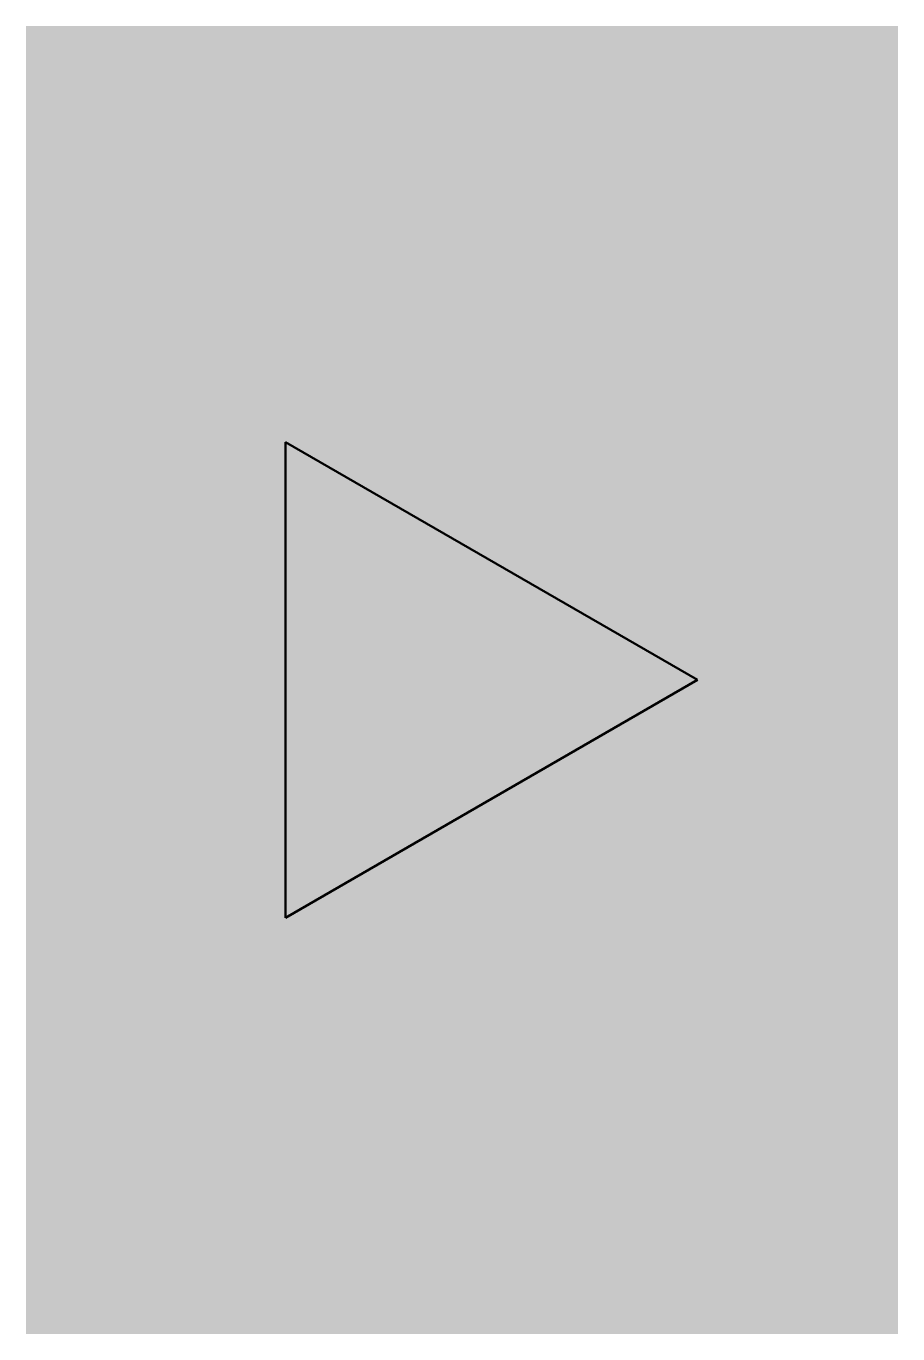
# Model space of a CAD drawing. Header units: millimetres. Extents: x -10 to 10, y 0 to 30.
import ezdxf

# ---------------------------------------------------------------- set-up
doc = ezdxf.new("R2010")
doc.units = ezdxf.units.MM
doc.layers.get('0').update_dxf_attribs({"lineweight": 50, "true_color": 0xffffff})

msp = doc.modelspace()

# ---------------------------------------------------------------- hatches: boundary and pattern name
at = {"true_color": 0x000000}
msp.add_hatch(color=7, dxfattribs=at).paths.add_polyline_path([(-10, 0), (-10, 30), (10, 30), (10, 0)])

# ---------------------------------------------------------------- linework, layer by layer
for p, q in [((-4.05, 20.456), (-4.05, 9.544)), ((5.4, 15), (-4.05, 20.456)), ((-4.05, 9.544), (5.4, 15))]:
    msp.add_line(p, q)

doc.saveas('drawing.dxf')
